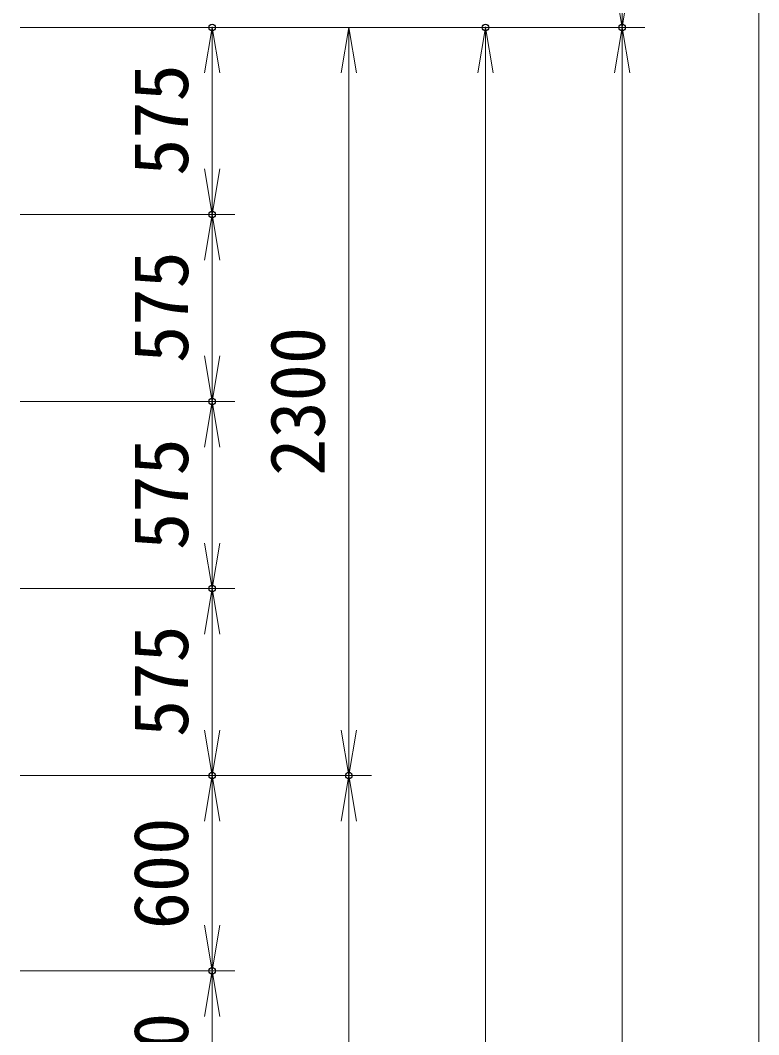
# Model space of a CAD drawing. Units: millimetres at full size. Extents: x -14700 to 14700, y -10395 to 10395.
# Drawn here: x -3752 to -1482, y 301 to 3420 of the extents above; entities that cross this region are included whole.
import ezdxf
from ezdxf.enums import TextEntityAlignment as Align

# ---------------------------------------------------------------- set-up
doc = ezdxf.new("R2010")
doc.units = ezdxf.units.MM
doc.header["$LTSCALE"] = 40
doc.header["$PDMODE"] = 32
doc.header["$PDSIZE"] = 20
doc.layers.add('0-2_D-STR-DIM', color=7, linetype='Continuous', lineweight=13)
doc.layers.add('0-6_0', color=7, linetype='Continuous', lineweight=18)
doc.layers.add('0-7_Defpoints', color=253, linetype='Continuous')
doc.styles.add('ＭＳ ゴシック', font='')
doc.styles.get('ＭＳ ゴシック').set_extended_font_data('MS Gothic')

# ---------------------------------------------------------------- blocks, each defined once
blk = doc.blocks.new('_Open')
at = {"layer": '0-6_0'}
blk.add_line((-40, 6.67), (0, 0), dxfattribs=at)
blk.add_lwpolyline([(-40, -6.67), (0, 0), (-40, 0)], dxfattribs=at)

msp = doc.modelspace()

# ---------------------------------------------------------------- linework, layer by layer
at = {"layer": '0-2_D-STR-DIM'}
for p, q in [((-1902.27, 3397.74), (-1902.27, 4397.74)), ((-1482.27, 4397.74), (-1482.27, -4632.26)), ((-3752.27, 3397.74), (-2252.27, 3397.74)), ((-3752.27, 3397.74), (-1832.27, 3397.74)), ((-3752.27, 3397.74), (-1832.27, 3397.74)), ((-3752.27, 3397.74), (-2672.27, 3397.74)), ((-3752.27, 3397.74), (-3092.27, 3397.74)), ((-3162.27, 2822.74), (-3162.27, 3397.74)), ((-2742.27, 3397.74), (-2742.27, 1097.74)), ((-2322.27, -3602.26), (-2322.27, 3397.74)), ((-1902.27, -4632.26), (-1902.27, 3397.74)), ((-3752.27, 2822.74), (-3092.27, 2822.74)), ((-3752.27, 2822.74), (-3092.27, 2822.74)), ((-3162.27, 2247.74), (-3162.27, 2822.74)), ((-3752.27, 2247.74), (-3092.27, 2247.74)), ((-3752.27, 2247.74), (-3092.27, 2247.74)), ((-3162.27, 1672.74), (-3162.27, 2247.74)), ((-3752.27, 1672.74), (-3092.27, 1672.74)), ((-3752.27, 1672.74), (-3092.27, 1672.74)), ((-3162.27, 1097.74), (-3162.27, 1672.74)), ((-3752.27, 1097.74), (-3092.27, 1097.74)), ((-3752.27, 1097.74), (-3092.27, 1097.74)), ((-3752.27, 1097.74), (-2672.27, 1097.74)), ((-3752.27, 1097.74), (-2672.27, 1097.74)), ((-3162.27, 497.74), (-3162.27, 1097.74)), ((-2742.27, -1302.26), (-2742.27, 1097.74)), ((-3752.27, 497.74), (-3092.27, 497.74)), ((-3752.27, 497.74), (-3092.27, 497.74)), ((-3162.27, -102.26), (-3162.27, 497.74))]:
    msp.add_line(p, q, dxfattribs=at)
at = {"layer": '0-7_Defpoints'}
for p in [(-3162.27, 3397.74), (-2322.27, 3397.74), (-1902.27, 3397.74), (-3162.27, 2822.74), (-3162.27, 2247.74), (-3162.27, 1672.74), (-3162.27, 1097.74), (-2742.27, 1097.74), (-2742.27, 1097.74), (-3162.27, 497.74)]:
    msp.add_point(p, dxfattribs=at)

# ---------------------------------------------------------------- block references
at = {"layer": '0-2_D-STR-DIM', "xscale": 3.5, "yscale": 3.5}
for p, rotation in [((-1902.27, 3397.74), 270), ((-3162.27, 3397.74), 90), ((-2742.27, 3397.74), 90), ((-2322.27, 3397.74), 90), ((-1902.27, 3397.74), 90), ((-3162.27, 2822.74), 270), ((-3162.27, 2822.74), 90), ((-3162.27, 2247.74), 270), ((-3162.27, 2247.74), 90), ((-3162.27, 1672.74), 270), ((-3162.27, 1672.74), 90), ((-3162.27, 1097.74), 270), ((-2742.27, 1097.74), 270), ((-3162.27, 1097.74), 90), ((-2742.27, 1097.74), 90), ((-3162.27, 497.74), 270), ((-3162.27, 497.74), 90)]:
    msp.add_blockref('_Open', p, dxfattribs=dict(at, rotation=rotation))

# ---------------------------------------------------------------- texts
at = {"layer": '0-2_D-STR-DIM', "style": 'ＭＳ ゴシック'}
for s, p in [('575', (-3185.89, 2941.39)), ('575', (-3185.89, 2366.39)), ('2300', (-2765.89, 2019.3)), ('575', (-3185.89, 1791.39)), ('575', (-3185.89, 1216.39)), ('600', (-3185.89, 625.31)), ('600', (-3185.89, 25.31))]:
    msp.add_text(s, height=168.3, rotation=90, dxfattribs=at).set_placement(p, align=Align.BOTTOM_LEFT)

doc.saveas('drawing.dxf')
